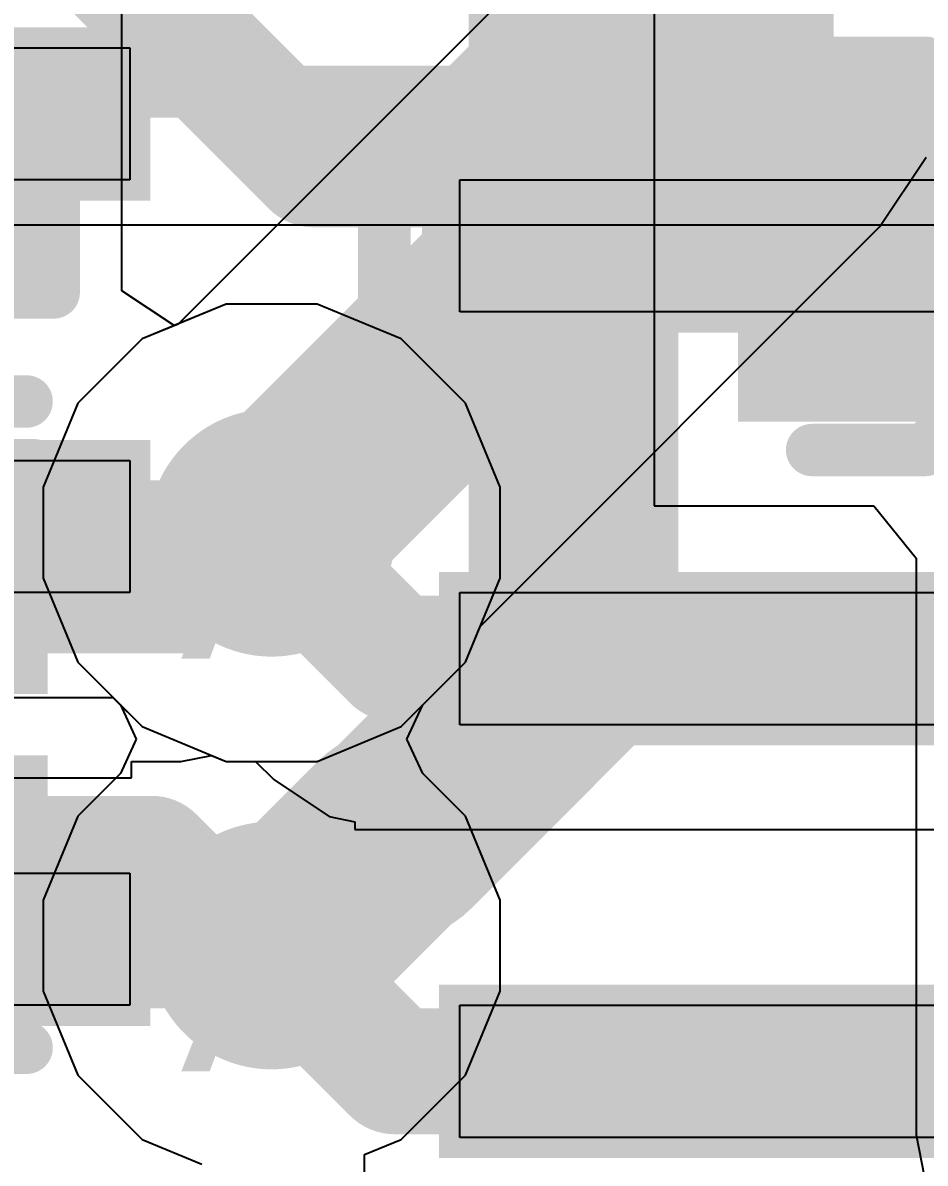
# Model space of a CAD drawing. Header units: inches. Extents: x 0 to 5271, y 0 to 5417.
# Drawn here: x 2.516 to 4.703, y 47.649 to 50.412 of the extents above; entities that cross this region are included whole.
import ezdxf

# ---------------------------------------------------------------- set-up
doc = ezdxf.new("R2010")
doc.units = ezdxf.units.IN
for name, color, linetype in [('Bottom Layer', 5, 'Continuous'), ('Bottom Overlay', 54, 'Continuous'), ('Bottom Paste', 16, 'Continuous'), ('Bottom Solder', 6, 'Continuous'), ('Drill Drawing', 1, 'Continuous'), ('L2_GND1', 16, 'Continuous'), ('L3_SIG1', 76, 'Continuous'), ('L4_PWR', 90, 'Continuous'), ('L5_GND2', 156, 'Continuous'), ('L6_SIG2', 130, 'Continuous'), ('L7_GND3', 216, 'Continuous'), ('Top Layer', 1, 'Continuous'), ('Top Paste', 8, 'Continuous'), ('Top Solder', 216, 'Continuous'), ('Via Holes', 16, 'Continuous')]:
    doc.layers.add(name, color=color, linetype=linetype)
doc.styles.add('Arial', font='', dxfattribs={"height": 0.2})
doc.styles.get('Arial').set_extended_font_data('Arial')

# ---------------------------------------------------------------- blocks, each defined once
blk = doc.blocks.new('C___0402_B_83')
at = {"layer": 'Bottom Layer'}
for points in [[(-0.2413, 0.3175), (-0.2413, -0.3175), (-0.6985, -0.3175), (-0.6985, 0.3175)], [(0.6985, 0.3175), (0.6985, -0.3175), (0.2413, -0.3175), (0.2413, 0.3175)]]:
    blk.add_hatch(color=5, dxfattribs=at).paths.add_polyline_path(points)
at = {"layer": 'Bottom Paste'}
for points in [[(-0.2413, 0.3175), (-0.2413, -0.3175), (-0.6985, -0.3175), (-0.6985, 0.3175)], [(0.6985, 0.3175), (0.6985, -0.3175), (0.2413, -0.3175), (0.2413, 0.3175)]]:
    blk.add_hatch(color=16, dxfattribs=at).paths.add_polyline_path(points)
at = {"layer": 'Bottom Solder'}
for points in [[(-0.1813, 0.3775), (-0.1813, -0.3775), (-0.7585, -0.3775), (-0.7585, 0.3775)], [(0.7585, 0.3775), (0.7585, -0.3775), (0.1813, -0.3775), (0.1813, 0.3775)]]:
    blk.add_hatch(color=6, dxfattribs=at).paths.add_polyline_path(points)
at = {"layer": 'Bottom Overlay'}
for points in [[(-0.7874, -0.4064, 0.127, 0.127, 0), (-0.7874, 0.4064, 0.127, 0.127, 0)], [(-0.2794, 0.4064, 0.127, 0.127, 0), (-0.7874, 0.4064, 0.127, 0.127, 0)], [(0.7874, 0.4064, 0.127, 0.127, 0), (0.2794, 0.4064, 0.127, 0.127, 0)], [(0.7874, -0.4064, 0.127, 0.127, 0), (0.7874, 0.4064, 0.127, 0.127, 0)], [(-0.2794, -0.4064, 0.127, 0.127, 0), (-0.7874, -0.4064, 0.127, 0.127, 0)], [(0.7874, -0.4064, 0.127, 0.127, 0), (0.2794, -0.4064, 0.127, 0.127, 0)]]:
    blk.add_lwpolyline(points, format="xyseb", dxfattribs=at)
for points in [[(-0.8192, 0.4064, 0.0635, 0.0635, 1), (-0.7557, 0.4064, 0.0635, 0.0635, 1)], [(-0.8192, 0.4064, 0.0635, 0.0635, 1), (-0.7557, 0.4064, 0.0635, 0.0635, 1)], [(-0.3112, 0.4064, 0.0635, 0.0635, 1), (-0.2477, 0.4064, 0.0635, 0.0635, 1)], [(0.2476, 0.4064, 0.0635, 0.0635, 1), (0.3111, 0.4064, 0.0635, 0.0635, 1)], [(0.7556, 0.4064, 0.0635, 0.0635, 1), (0.8191, 0.4064, 0.0635, 0.0635, 1)], [(0.7556, 0.4064, 0.0635, 0.0635, 1), (0.8191, 0.4064, 0.0635, 0.0635, 1)], [(-0.8192, -0.4064, 0.0635, 0.0635, 1), (-0.7557, -0.4064, 0.0635, 0.0635, 1)], [(-0.8192, -0.4064, 0.0635, 0.0635, 1), (-0.7557, -0.4064, 0.0635, 0.0635, 1)], [(-0.3112, -0.4064, 0.0635, 0.0635, 1), (-0.2477, -0.4064, 0.0635, 0.0635, 1)], [(0.2476, -0.4064, 0.0635, 0.0635, 1), (0.3111, -0.4064, 0.0635, 0.0635, 1)], [(0.7556, -0.4064, 0.0635, 0.0635, 1), (0.8191, -0.4064, 0.0635, 0.0635, 1)], [(0.7556, -0.4064, 0.0635, 0.0635, 1), (0.8191, -0.4064, 0.0635, 0.0635, 1)]]:
    blk.add_lwpolyline(points, format="xyseb", close=True, dxfattribs=at)
blk = doc.blocks.new('DFN1006_2L__B__D____________B_97')
at = {"layer": 'Bottom Layer'}
for points in [[(-0.525, 0.35), (-0.125, 0.35), (-0.125, -0.35), (-0.525, -0.35)], [(0.125, 0.35), (0.525, 0.35), (0.525, -0.35), (0.125, -0.35)]]:
    blk.add_hatch(color=5, dxfattribs=at).paths.add_polyline_path(points)
at = {"layer": 'Bottom Paste'}
for points in [[(-0.525, 0.35), (-0.125, 0.35), (-0.125, -0.35), (-0.525, -0.35)], [(0.125, 0.35), (0.525, 0.35), (0.525, -0.35), (0.125, -0.35)]]:
    blk.add_hatch(color=16, dxfattribs=at).paths.add_polyline_path(points)
at = {"layer": 'Bottom Solder'}
for points in [[(-0.5758, 0.4008), (-0.0742, 0.4008), (-0.0742, -0.4008), (-0.5758, -0.4008)], [(0.0742, 0.4008), (0.5758, 0.4008), (0.5758, -0.4008), (0.0742, -0.4008)]]:
    blk.add_hatch(color=6, dxfattribs=at).paths.add_polyline_path(points)
at = {"layer": 'Bottom Overlay'}
for points in [[(-0.5283, 0.4691, 0.127, 0.127, 0), (-0.6284, 0.3691, 0.127, 0.127, 0)], [(-0.5283, 0.4691, 0.127, 0.127, 0), (-0.254, 0.4691, 0.127, 0.127, 0)], [(0.254, 0.4691, 0.127, 0.127, 0), (0.5283, 0.4691, 0.127, 0.127, 0)], [(0.5283, 0.4691, 0.127, 0.127, 0), (0.6283, 0.3691, 0.127, 0.127, 0)], [(-0.7829, 0.41, 0.127, 0.127, 0), (-0.7829, -0.3501, 0.127, 0.127, 0)], [(0.783, 0.41, 0.127, 0.127, 0), (0.783, -0.3501, 0.127, 0.127, 0)], [(-0.6284, 0.3691, 0.127, 0.127, 0), (-0.6284, -0.3692, 0.127, 0.127, 0)], [(0.6283, 0.3691, 0.127, 0.127, 0), (0.6283, -0.3692, 0.127, 0.127, 0)], [(-0.6284, -0.3692, 0.127, 0.127, 0), (-0.5283, -0.4692, 0.127, 0.127, 0)], [(0.6283, -0.3692, 0.127, 0.127, 0), (0.5283, -0.4692, 0.127, 0.127, 0)], [(-0.5283, -0.4692, 0.127, 0.127, 0), (-0.4984, -0.4692, 0.127, 0.127, 0)], [(-0.4984, -0.4692, 0.127, 0.127, 0), (-0.254, -0.4692, 0.127, 0.127, 0)], [(0.254, -0.4692, 0.127, 0.127, 0), (0.4983, -0.4692, 0.127, 0.127, 0)], [(0.4983, -0.4692, 0.127, 0.127, 0), (0.5283, -0.4692, 0.127, 0.127, 0)]]:
    blk.add_lwpolyline(points, format="xyseb", dxfattribs=at)
for points in [[(-0.5601, 0.4691, 0.0635, 0.0635, 1), (-0.4966, 0.4691, 0.0635, 0.0635, 1)], [(-0.5601, 0.4691, 0.0635, 0.0635, 1), (-0.4966, 0.4691, 0.0635, 0.0635, 1)], [(-0.2858, 0.4691, 0.0635, 0.0635, 1), (-0.2223, 0.4691, 0.0635, 0.0635, 1)], [(0.2222, 0.4691, 0.0635, 0.0635, 1), (0.2857, 0.4691, 0.0635, 0.0635, 1)], [(0.4966, 0.4691, 0.0635, 0.0635, 1), (0.5601, 0.4691, 0.0635, 0.0635, 1)], [(0.4966, 0.4691, 0.0635, 0.0635, 1), (0.5601, 0.4691, 0.0635, 0.0635, 1)], [(-0.8147, 0.41, 0.0635, 0.0635, 1), (-0.7512, 0.41, 0.0635, 0.0635, 1)], [(0.7512, 0.41, 0.0635, 0.0635, 1), (0.8147, 0.41, 0.0635, 0.0635, 1)], [(-0.6601, 0.3691, 0.0635, 0.0635, 1), (-0.5966, 0.3691, 0.0635, 0.0635, 1)], [(-0.6601, 0.3691, 0.0635, 0.0635, 1), (-0.5966, 0.3691, 0.0635, 0.0635, 1)], [(0.5966, 0.3691, 0.0635, 0.0635, 1), (0.6601, 0.3691, 0.0635, 0.0635, 1)], [(0.5966, 0.3691, 0.0635, 0.0635, 1), (0.6601, 0.3691, 0.0635, 0.0635, 1)], [(-0.8147, -0.3501, 0.0635, 0.0635, 1), (-0.7512, -0.3501, 0.0635, 0.0635, 1)], [(0.7512, -0.3501, 0.0635, 0.0635, 1), (0.8147, -0.3501, 0.0635, 0.0635, 1)], [(-0.6601, -0.3692, 0.0635, 0.0635, 1), (-0.5966, -0.3692, 0.0635, 0.0635, 1)], [(-0.6601, -0.3692, 0.0635, 0.0635, 1), (-0.5966, -0.3692, 0.0635, 0.0635, 1)], [(0.5966, -0.3692, 0.0635, 0.0635, 1), (0.6601, -0.3692, 0.0635, 0.0635, 1)], [(0.5966, -0.3692, 0.0635, 0.0635, 1), (0.6601, -0.3692, 0.0635, 0.0635, 1)], [(-0.5601, -0.4692, 0.0635, 0.0635, 1), (-0.4966, -0.4692, 0.0635, 0.0635, 1)], [(-0.5601, -0.4692, 0.0635, 0.0635, 1), (-0.4966, -0.4692, 0.0635, 0.0635, 1)], [(-0.5301, -0.4692, 0.0635, 0.0635, 1), (-0.4666, -0.4692, 0.0635, 0.0635, 1)], [(-0.5301, -0.4692, 0.0635, 0.0635, 1), (-0.4666, -0.4692, 0.0635, 0.0635, 1)], [(-0.2858, -0.4692, 0.0635, 0.0635, 1), (-0.2223, -0.4692, 0.0635, 0.0635, 1)], [(0.2222, -0.4692, 0.0635, 0.0635, 1), (0.2857, -0.4692, 0.0635, 0.0635, 1)], [(0.4666, -0.4692, 0.0635, 0.0635, 1), (0.5301, -0.4692, 0.0635, 0.0635, 1)], [(0.4666, -0.4692, 0.0635, 0.0635, 1), (0.5301, -0.4692, 0.0635, 0.0635, 1)], [(0.4966, -0.4692, 0.0635, 0.0635, 1), (0.5601, -0.4692, 0.0635, 0.0635, 1)], [(0.4966, -0.4692, 0.0635, 0.0635, 1), (0.5601, -0.4692, 0.0635, 0.0635, 1)]]:
    blk.add_lwpolyline(points, format="xyseb", close=True, dxfattribs=at)
blk = doc.blocks.new('DFN1006_2L__B__D____________B_98')
at = {"layer": 'Bottom Layer'}
for points in [[(-0.525, 0.35), (-0.125, 0.35), (-0.125, -0.35), (-0.525, -0.35)], [(0.125, 0.35), (0.525, 0.35), (0.525, -0.35), (0.125, -0.35)]]:
    blk.add_hatch(color=5, dxfattribs=at).paths.add_polyline_path(points)
at = {"layer": 'Bottom Paste'}
for points in [[(-0.525, 0.35), (-0.125, 0.35), (-0.125, -0.35), (-0.525, -0.35)], [(0.125, 0.35), (0.525, 0.35), (0.525, -0.35), (0.125, -0.35)]]:
    blk.add_hatch(color=16, dxfattribs=at).paths.add_polyline_path(points)
at = {"layer": 'Bottom Solder'}
for points in [[(-0.5758, 0.4008), (-0.0742, 0.4008), (-0.0742, -0.4008), (-0.5758, -0.4008)], [(0.0742, 0.4008), (0.5758, 0.4008), (0.5758, -0.4008), (0.0742, -0.4008)]]:
    blk.add_hatch(color=6, dxfattribs=at).paths.add_polyline_path(points)
at = {"layer": 'Bottom Overlay'}
for points in [[(-0.5284, 0.4692, 0.127, 0.127, 0), (-0.6284, 0.3691, 0.127, 0.127, 0)], [(-0.254, 0.4692, 0.127, 0.127, 0), (-0.5284, 0.4692, 0.127, 0.127, 0)], [(0.5283, 0.4692, 0.127, 0.127, 0), (0.254, 0.4692, 0.127, 0.127, 0)], [(0.6283, 0.3691, 0.127, 0.127, 0), (0.5283, 0.4692, 0.127, 0.127, 0)], [(-0.783, 0.41, 0.127, 0.127, 0), (-0.783, -0.35, 0.127, 0.127, 0)], [(0.7829, 0.41, 0.127, 0.127, 0), (0.7829, -0.35, 0.127, 0.127, 0)], [(-0.6284, 0.3691, 0.127, 0.127, 0), (-0.6284, -0.3691, 0.127, 0.127, 0)], [(0.6283, 0.3691, 0.127, 0.127, 0), (0.6283, -0.3691, 0.127, 0.127, 0)], [(-0.5284, -0.4692, 0.127, 0.127, 0), (-0.6284, -0.3691, 0.127, 0.127, 0)], [(0.6283, -0.3691, 0.127, 0.127, 0), (0.5283, -0.4692, 0.127, 0.127, 0)], [(-0.4984, -0.4692, 0.127, 0.127, 0), (-0.5284, -0.4692, 0.127, 0.127, 0)], [(-0.254, -0.4692, 0.127, 0.127, 0), (-0.4984, -0.4692, 0.127, 0.127, 0)], [(0.4983, -0.4692, 0.127, 0.127, 0), (0.254, -0.4692, 0.127, 0.127, 0)], [(0.5283, -0.4692, 0.127, 0.127, 0), (0.4983, -0.4692, 0.127, 0.127, 0)]]:
    blk.add_lwpolyline(points, format="xyseb", dxfattribs=at)
for points in [[(-0.5601, 0.4692, 0.0635, 0.0635, 1), (-0.4966, 0.4692, 0.0635, 0.0635, 1)], [(-0.5601, 0.4692, 0.0635, 0.0635, 1), (-0.4966, 0.4692, 0.0635, 0.0635, 1)], [(-0.2858, 0.4692, 0.0635, 0.0635, 1), (-0.2223, 0.4692, 0.0635, 0.0635, 1)], [(0.2222, 0.4692, 0.0635, 0.0635, 1), (0.2857, 0.4692, 0.0635, 0.0635, 1)], [(0.4965, 0.4692, 0.0635, 0.0635, 1), (0.56, 0.4692, 0.0635, 0.0635, 1)], [(0.4965, 0.4692, 0.0635, 0.0635, 1), (0.56, 0.4692, 0.0635, 0.0635, 1)], [(-0.8147, 0.41, 0.0635, 0.0635, 1), (-0.7512, 0.41, 0.0635, 0.0635, 1)], [(0.7512, 0.41, 0.0635, 0.0635, 1), (0.8147, 0.41, 0.0635, 0.0635, 1)], [(-0.6601, 0.3691, 0.0635, 0.0635, 1), (-0.5966, 0.3691, 0.0635, 0.0635, 1)], [(-0.6601, 0.3691, 0.0635, 0.0635, 1), (-0.5966, 0.3691, 0.0635, 0.0635, 1)], [(0.5966, 0.3691, 0.0635, 0.0635, 1), (0.6601, 0.3691, 0.0635, 0.0635, 1)], [(0.5966, 0.3691, 0.0635, 0.0635, 1), (0.6601, 0.3691, 0.0635, 0.0635, 1)], [(-0.8147, -0.35, 0.0635, 0.0635, 1), (-0.7512, -0.35, 0.0635, 0.0635, 1)], [(0.7512, -0.35, 0.0635, 0.0635, 1), (0.8147, -0.35, 0.0635, 0.0635, 1)], [(-0.6601, -0.3691, 0.0635, 0.0635, 1), (-0.5966, -0.3691, 0.0635, 0.0635, 1)], [(-0.6601, -0.3691, 0.0635, 0.0635, 1), (-0.5966, -0.3691, 0.0635, 0.0635, 1)], [(0.5966, -0.3691, 0.0635, 0.0635, 1), (0.6601, -0.3691, 0.0635, 0.0635, 1)], [(0.5966, -0.3691, 0.0635, 0.0635, 1), (0.6601, -0.3691, 0.0635, 0.0635, 1)], [(-0.5601, -0.4692, 0.0635, 0.0635, 1), (-0.4966, -0.4692, 0.0635, 0.0635, 1)], [(-0.5601, -0.4692, 0.0635, 0.0635, 1), (-0.4966, -0.4692, 0.0635, 0.0635, 1)], [(-0.5301, -0.4692, 0.0635, 0.0635, 1), (-0.4666, -0.4692, 0.0635, 0.0635, 1)], [(-0.5301, -0.4692, 0.0635, 0.0635, 1), (-0.4666, -0.4692, 0.0635, 0.0635, 1)], [(-0.2858, -0.4692, 0.0635, 0.0635, 1), (-0.2223, -0.4692, 0.0635, 0.0635, 1)], [(0.2222, -0.4692, 0.0635, 0.0635, 1), (0.2857, -0.4692, 0.0635, 0.0635, 1)], [(0.4666, -0.4692, 0.0635, 0.0635, 1), (0.5301, -0.4692, 0.0635, 0.0635, 1)], [(0.4666, -0.4692, 0.0635, 0.0635, 1), (0.5301, -0.4692, 0.0635, 0.0635, 1)], [(0.4965, -0.4692, 0.0635, 0.0635, 1), (0.56, -0.4692, 0.0635, 0.0635, 1)], [(0.4965, -0.4692, 0.0635, 0.0635, 1), (0.56, -0.4692, 0.0635, 0.0635, 1)]]:
    blk.add_lwpolyline(points, format="xyseb", close=True, dxfattribs=at)
blk = doc.blocks.new('TYPE_C_31_D_07_150')
at = {"layer": 'Top Layer'}
for points in [[(-1.6, 3.3199), (-0.4, 3.3199), (-0.4, 3), (-1.6, 3)], [(0.4, 3), (1.6, 3), (1.6, 2.68), (0.4, 2.68)], [(-1.6, 2.3199), (-0.4, 2.3199), (-0.4, 2), (-1.6, 2)], [(0.4, 2), (1.6, 2), (1.6, 1.68), (0.4, 1.68)], [(-1.6, 1.3199), (-0.4, 1.3199), (-0.4, 1), (-1.6, 1)], [(0.4, 1), (1.6, 1), (1.6, 0.68), (0.4, 0.68)]]:
    blk.add_hatch(color=1, dxfattribs=at).paths.add_polyline_path(points)
at = {"layer": 'Top Solder'}
for points in [[(-1.65, 3.37), (-0.35, 3.37), (-0.35, 2.9499), (-1.65, 2.9499)], [(0.35, 3.05), (1.65, 3.05), (1.65, 2.63), (0.35, 2.63)], [(-1.65, 2.37), (-0.35, 2.37), (-0.35, 1.9499), (-1.65, 1.9499)], [(0.35, 2.05), (1.65, 2.05), (1.65, 1.63), (0.35, 1.63)], [(-1.65, 1.37), (-0.35, 1.37), (-0.35, 0.9499), (-1.65, 0.9499)], [(0.35, 1.05), (1.65, 1.05), (1.65, 0.63), (0.35, 0.63)]]:
    blk.add_hatch(color=216, dxfattribs=at).paths.add_polyline_path(points)
at = {"layer": 'Top Paste'}
for p, q in [((-1.6, 3.32), (-0.4, 3.32)), ((-0.4, 3.32), (-0.4, 3)), ((-0.4, 3), (-1.6, 3)), ((0.4, 2.68), (0.4, 3)), ((0.4, 3), (1.6, 3)), ((1.6, 2.68), (0.4, 2.68)), ((-1.6, 2.32), (-0.4, 2.32)), ((-0.4, 2.32), (-0.4, 2)), ((-0.4, 2), (-1.6, 2)), ((0.4, 1.68), (0.4, 2)), ((0.4, 2), (1.6, 2)), ((1.6, 1.68), (0.4, 1.68)), ((-1.6, 1.32), (-0.4, 1.32)), ((-0.4, 1.32), (-0.4, 1)), ((-0.4, 1), (-1.6, 1)), ((0.4, 0.68), (0.4, 1)), ((0.4, 1), (1.6, 1)), ((1.6, 0.68), (0.4, 0.68))]:
    blk.add_line(p, q, dxfattribs=at)

msp = doc.modelspace()

# ---------------------------------------------------------------- hatches: boundary and pattern name
at = {"layer": 'Bottom Layer'}
h = msp.add_hatch(color=5, dxfattribs=at)
edge = h.paths.add_edge_path()
edge.add_arc((3.1189, 49.1762), 0.3, 0, 360)
h = msp.add_hatch(color=5, dxfattribs=at)
edge = h.paths.add_edge_path()
edge.add_arc((3.1189, 48.1762), 0.3, 0, 360)
at = {"layer": 'L2_GND1'}
h = msp.add_hatch(color=16, dxfattribs=at)
edge = h.paths.add_edge_path()
edge.add_arc((3.1189, 49.1762), 0.3, 0, 360)
h = msp.add_hatch(color=16, dxfattribs=at)
edge = h.paths.add_edge_path()
edge.add_arc((3.1189, 48.1762), 0.3, 0, 360)
at = {"layer": 'L3_SIG1'}
h = msp.add_hatch(color=76, dxfattribs=at)
edge = h.paths.add_edge_path()
edge.add_arc((3.1189, 49.1762), 0.3, 0, 360)
h = msp.add_hatch(color=76, dxfattribs=at)
edge = h.paths.add_edge_path()
edge.add_arc((3.1189, 48.1762), 0.3, 0, 360)
at = {"layer": 'L4_PWR'}
h = msp.add_hatch(color=90, dxfattribs=at)
edge = h.paths.add_edge_path()
edge.add_arc((3.1189, 49.1762), 0.3, 0, 360)
h = msp.add_hatch(color=90, dxfattribs=at)
edge = h.paths.add_edge_path()
edge.add_arc((3.1189, 48.1762), 0.3, 0, 360)
at = {"layer": 'L5_GND2'}
h = msp.add_hatch(color=156, dxfattribs=at)
edge = h.paths.add_edge_path()
edge.add_arc((3.1189, 49.1762), 0.3, 0, 360)
h = msp.add_hatch(color=156, dxfattribs=at)
edge = h.paths.add_edge_path()
edge.add_arc((3.1189, 48.1762), 0.3, 0, 360)
at = {"layer": 'L6_SIG2'}
h = msp.add_hatch(color=130, dxfattribs=at)
edge = h.paths.add_edge_path()
edge.add_arc((3.1189, 49.1762), 0.3, 0, 360)
h = msp.add_hatch(color=130, dxfattribs=at)
edge = h.paths.add_edge_path()
edge.add_arc((3.1189, 48.1762), 0.3, 0, 360)
at = {"layer": 'L7_GND3'}
h = msp.add_hatch(color=216, dxfattribs=at)
edge = h.paths.add_edge_path()
edge.add_arc((3.1189, 49.1762), 0.3, 0, 360)
h = msp.add_hatch(color=216, dxfattribs=at)
edge = h.paths.add_edge_path()
edge.add_arc((3.1189, 48.1762), 0.3, 0, 360)
at = {"layer": 'Top Layer'}
h = msp.add_hatch(color=1, dxfattribs=at)
edge = h.paths.add_edge_path()
edge.add_arc((3.1189, 49.1762), 0.3, 0, 360)
h = msp.add_hatch(color=1, dxfattribs=at)
edge = h.paths.add_edge_path()
edge.add_arc((3.1189, 48.1762), 0.3, 0, 360)
at = {"layer": 'Via Holes'}
h = msp.add_hatch(color=7, dxfattribs=at)
edge = h.paths.add_edge_path()
edge.add_arc((3.1189, 49.1762), 0.15, 0, 360)
h = msp.add_hatch(color=7, dxfattribs=at)
edge = h.paths.add_edge_path()
edge.add_arc((3.1189, 48.1762), 0.15, 0, 360)

# ---------------------------------------------------------------- linework, layer by layer
at = {"layer": 'Bottom Layer'}
for p, q in [((4.046, 51.5591), (4.046, 50.3511)), ((2.7559, 49.7626), (2.7559, 50.5587)), ((4.046, 50.3511), (4.046, 49.2419)), ((2.8829, 49.6781), (2.7559, 49.7626)), ((3.0087, 49.7302), (2.8829, 49.6781)), ((3.2291, 49.7302), (3.0087, 49.7302)), ((3.4327, 49.6458), (3.2291, 49.7302)), ((3.5885, 49.49), (3.4327, 49.6458)), ((3.6729, 49.2864), (3.5885, 49.49)), ((3.6729, 49.066), (3.6729, 49.2864)), ((4.046, 49.2419), (4.5789, 49.2419)), ((4.5789, 49.2419), (4.6811, 49.1149)), ((4.6811, 49.1149), (4.6809, 49.1139)), ((4.6809, 49.1139), (4.6809, 47.7176)), ((3.5885, 48.8624), (3.6729, 49.066)), ((3.4327, 48.7065), (3.5885, 48.8624)), ((3.2291, 48.6222), (3.4327, 48.7065)), ((2.8992, 48.622), (2.9734, 48.6368)), ((2.9734, 48.6368), (3.0087, 48.6222)), ((2.779, 48.5824), (2.779, 48.622)), ((2.779, 48.622), (2.8992, 48.622)), ((3.0087, 48.6222), (3.2291, 48.6222)), ((1.6055, 48.5824), (2.779, 48.5824)), ((4.6809, 47.7176), (4.7006, 47.6185))]:
    msp.add_line(p, q, dxfattribs=at)
for points in [[(3.8507, 48.8731, 0.508, 0.508, 0), (3.8507, 51.7107, 0.508, 0.508, 0)], [(2.2733, 51.0159, 0.3048, 0.3048, 0), (3.2203, 50.0689, 0.3048, 0.3048, 0)], [(4.5, 49.8459, 0.1608, 0.1608, 0), (4.8816, 50.2275, 0.1608, 0.1608, 0)], [(3.2203, 50.0689, 0.3048, 0.3048, 0), (3.8024, 50.0689, 0.3048, 0.3048, 0)], [(3.8024, 50.0689, 0.3048, 0.3048, 0), (3.85, 50.0213, 0.3048, 0.3048, 0)], [(3.85, 49.8713, 0.3048, 0.3048, 0), (3.85, 50.0213, 0.3048, 0.3048, 0)], [(2.8992, 49.0364, 0.3048, 0.3048, 0), (3.039, 49.1762, 0.3048, 0.3048, 0)], [(3.039, 49.1762, 0.3048, 0.3048, 0), (3.1189, 49.1762, 0.3048, 0.3048, 0)], [(2.1797, 49.0364, 0.3048, 0.3048, 0), (2.8992, 49.0364, 0.3048, 0.3048, 0)], [(3.422, 48.4444, 0.508, 0.508, 0), (3.8507, 48.8731, 0.508, 0.508, 0)], [(3.1438, 48.1762, 0.508, 0.508, 0), (3.412, 48.4444, 0.508, 0.508, 0)], [(3.412, 48.4444, 0.508, 0.508, 0), (3.422, 48.4444, 0.508, 0.508, 0)], [(2.175, 48.3864, 0.3048, 0.3048, 0), (2.8288, 48.3864, 0.3048, 0.3048, 0)], [(2.8288, 48.3864, 0.3048, 0.3048, 0), (3.039, 48.1762, 0.3048, 0.3048, 0)], [(3.1189, 48.1762, 0.508, 0.508, 0), (3.1438, 48.1762, 0.508, 0.508, 0)], [(3.039, 48.1762, 0.3048, 0.3048, 0), (3.1189, 48.1762, 0.3048, 0.3048, 0)]]:
    msp.add_lwpolyline(points, format="xyseb", dxfattribs=at)
for points in [[(3.1441, 50.0689, 0.1524, 0.1524, 1), (3.2965, 50.0689, 0.1524, 0.1524, 1)], [(3.1441, 50.0689, 0.1524, 0.1524, 1), (3.2965, 50.0689, 0.1524, 0.1524, 1)], [(3.7262, 50.0689, 0.1524, 0.1524, 1), (3.8786, 50.0689, 0.1524, 0.1524, 1)], [(3.7262, 50.0689, 0.1524, 0.1524, 1), (3.8786, 50.0689, 0.1524, 0.1524, 1)], [(3.7738, 50.0213, 0.1524, 0.1524, 1), (3.9262, 50.0213, 0.1524, 0.1524, 1)], [(3.7738, 50.0213, 0.1524, 0.1524, 1), (3.9262, 50.0213, 0.1524, 0.1524, 1)], [(3.7738, 49.8713, 0.1524, 0.1524, 1), (3.9262, 49.8713, 0.1524, 0.1524, 1)], [(4.4598, 49.8459, 0.0804, 0.0804, 1), (4.5402, 49.8459, 0.0804, 0.0804, 1)], [(2.9628, 49.1762, 0.1524, 0.1524, 1), (3.1152, 49.1762, 0.1524, 0.1524, 1)], [(2.9628, 49.1762, 0.1524, 0.1524, 1), (3.1152, 49.1762, 0.1524, 0.1524, 1)], [(3.0427, 49.1762, 0.1524, 0.1524, 1), (3.1951, 49.1762, 0.1524, 0.1524, 1)], [(2.823, 49.0364, 0.1524, 0.1524, 1), (2.9754, 49.0364, 0.1524, 0.1524, 1)], [(2.823, 49.0364, 0.1524, 0.1524, 1), (2.9754, 49.0364, 0.1524, 0.1524, 1)], [(3.7237, 48.8731, 0.254, 0.254, 1), (3.9777, 48.8731, 0.254, 0.254, 1)], [(3.7237, 48.8731, 0.254, 0.254, 1), (3.9777, 48.8731, 0.254, 0.254, 1)], [(3.285, 48.4444, 0.254, 0.254, 1), (3.539, 48.4444, 0.254, 0.254, 1)], [(3.285, 48.4444, 0.254, 0.254, 1), (3.539, 48.4444, 0.254, 0.254, 1)], [(3.295, 48.4444, 0.254, 0.254, 1), (3.549, 48.4444, 0.254, 0.254, 1)], [(3.295, 48.4444, 0.254, 0.254, 1), (3.549, 48.4444, 0.254, 0.254, 1)], [(2.7526, 48.3864, 0.1524, 0.1524, 1), (2.905, 48.3864, 0.1524, 0.1524, 1)], [(2.7526, 48.3864, 0.1524, 0.1524, 1), (2.905, 48.3864, 0.1524, 0.1524, 1)], [(2.9919, 48.1762, 0.254, 0.254, 1), (3.2459, 48.1762, 0.254, 0.254, 1)], [(3.0168, 48.1762, 0.254, 0.254, 1), (3.2708, 48.1762, 0.254, 0.254, 1)], [(3.0168, 48.1762, 0.254, 0.254, 1), (3.2708, 48.1762, 0.254, 0.254, 1)], [(2.9628, 48.1762, 0.1524, 0.1524, 1), (3.1152, 48.1762, 0.1524, 0.1524, 1)], [(2.9628, 48.1762, 0.1524, 0.1524, 1), (3.1152, 48.1762, 0.1524, 0.1524, 1)], [(3.0427, 48.1762, 0.1524, 0.1524, 1), (3.1951, 48.1762, 0.1524, 0.1524, 1)]]:
    msp.add_lwpolyline(points, format="xyseb", close=True, dxfattribs=at)
at = {"layer": 'L2_GND1'}
for p, q in [((3.0087, 49.7302), (2.805, 49.6458)), ((3.2291, 49.7302), (3.0087, 49.7302)), ((3.4327, 49.6458), (3.2291, 49.7302)), ((2.805, 49.6458), (2.6492, 49.49)), ((3.5885, 49.49), (3.4327, 49.6458)), ((2.6492, 49.49), (2.5649, 49.2864)), ((3.6729, 49.2864), (3.5885, 49.49)), ((2.5649, 49.2864), (2.5649, 49.066)), ((3.6729, 49.066), (3.6729, 49.2864)), ((2.5649, 49.066), (2.6492, 48.8624)), ((3.5885, 48.8624), (3.6729, 49.066)), ((2.6492, 48.8624), (2.7524, 48.7592)), ((3.4853, 48.7592), (3.5885, 48.8624)), ((2.7524, 48.7592), (2.791, 48.6762)), ((3.4468, 48.6762), (3.4853, 48.7592)), ((2.791, 48.6762), (2.7524, 48.5932)), ((3.4853, 48.5932), (3.4468, 48.6762)), ((2.7524, 48.5932), (2.6492, 48.49)), ((3.5885, 48.49), (3.4853, 48.5932)), ((2.6492, 48.49), (2.5649, 48.2864)), ((3.6729, 48.2864), (3.5885, 48.49)), ((2.5649, 48.2864), (2.5649, 48.066)), ((3.6729, 48.066), (3.6729, 48.2864)), ((2.5649, 48.066), (2.6492, 47.8624)), ((3.5885, 47.8624), (3.6729, 48.066)), ((2.6492, 47.8624), (2.805, 47.7065)), ((3.4327, 47.7065), (3.5885, 47.8624)), ((2.805, 47.7065), (2.9494, 47.6467)), ((3.3443, 47.6699), (3.4327, 47.7065)), ((3.3443, 47.5325), (3.3443, 47.6699))]:
    msp.add_line(p, q, dxfattribs=at)
at = {"layer": 'L3_SIG1'}
for p, q in [((2.202, 49.9221), (4.951, 49.9221)), ((3.0087, 49.7302), (2.805, 49.6458)), ((3.2291, 49.7302), (3.0087, 49.7302)), ((3.4327, 49.6458), (3.2291, 49.7302)), ((2.805, 49.6458), (2.6492, 49.49)), ((3.5885, 49.49), (3.4327, 49.6458)), ((2.6492, 49.49), (2.5649, 49.2864)), ((3.6729, 49.2864), (3.5885, 49.49)), ((2.5649, 49.2864), (2.5649, 49.066)), ((3.6729, 49.066), (3.6729, 49.2864)), ((2.5649, 49.066), (2.6492, 48.8624)), ((3.5885, 48.8624), (3.6729, 49.066)), ((2.6492, 48.8624), (2.805, 48.7065)), ((3.4327, 48.7065), (3.5885, 48.8624)), ((2.805, 48.7065), (3.0087, 48.6222)), ((3.2291, 48.6222), (3.4327, 48.7065)), ((3.0087, 48.6222), (3.2291, 48.6222))]:
    msp.add_line(p, q, dxfattribs=at)
for points in [[(2.202, 50.2451, 0.1256, 0.1256, 0), (3.7676, 50.2451, 0.1256, 0.1256, 0)], [(3.7676, 50.2451, 0.1256, 0.1256, 0), (5.2424, 50.2451, 0.1256, 0.1256, 0)]]:
    msp.add_lwpolyline(points, format="xyseb", dxfattribs=at)
msp.add_lwpolyline([(3.7362, 50.2451, 0.0628, 0.0628, 1), (3.799, 50.2451, 0.0628, 0.0628, 1)], format="xyseb", close=True, dxfattribs=at)
msp.add_lwpolyline([(3.7362, 50.2451, 0.0628, 0.0628, 1), (3.799, 50.2451, 0.0628, 0.0628, 1)], format="xyseb", close=True, dxfattribs=at)
at = {"layer": 'L4_PWR'}
for p, q in [((3.7092, 50.499), (2.8921, 49.6819)), ((4.5934, 49.9182), (4.7056, 50.0862)), ((3.6246, 48.9494), (4.5934, 49.9182)), ((2.8921, 49.6819), (2.805, 49.6458)), ((2.805, 49.6458), (2.6492, 49.49)), ((2.6492, 49.49), (2.5649, 49.2864)), ((2.5649, 49.2864), (2.5649, 49.066)), ((2.5649, 49.066), (2.6492, 48.8624)), ((3.5885, 48.8624), (3.6246, 48.9494)), ((2.6492, 48.8624), (2.7524, 48.7592)), ((3.4853, 48.7592), (3.5885, 48.8624)), ((2.7524, 48.7592), (2.791, 48.6762)), ((3.4468, 48.6762), (3.4853, 48.7592)), ((2.791, 48.6762), (2.7524, 48.5932)), ((3.4853, 48.5932), (3.4468, 48.6762)), ((2.7524, 48.5932), (2.6492, 48.49)), ((3.5885, 48.49), (3.4853, 48.5932)), ((2.6492, 48.49), (2.5649, 48.2864)), ((3.6729, 48.2864), (3.5885, 48.49)), ((2.5649, 48.2864), (2.5649, 48.066)), ((3.6729, 48.066), (3.6729, 48.2864)), ((2.5649, 48.066), (2.6492, 47.8624)), ((3.5885, 47.8624), (3.6729, 48.066)), ((2.6492, 47.8624), (2.805, 47.7065)), ((3.4327, 47.7065), (3.5885, 47.8624)), ((2.805, 47.7065), (2.9494, 47.6467)), ((3.3443, 47.6699), (3.4327, 47.7065)), ((3.3443, 47.5325), (3.3443, 47.6699))]:
    msp.add_line(p, q, dxfattribs=at)
for points in [[(4.2271, 50.2844, 0.508, 0.508, 0), (4.2271, 53.9857, 0.508, 0.508, 0)], [(3.1189, 49.1762, 0.508, 0.508, 0), (4.2271, 50.2844, 0.508, 0.508, 0)]]:
    msp.add_lwpolyline(points, format="xyseb", dxfattribs=at)
for points in [[(4.1001, 50.2844, 0.254, 0.254, 1), (4.3541, 50.2844, 0.254, 0.254, 1)], [(4.1001, 50.2844, 0.254, 0.254, 1), (4.3541, 50.2844, 0.254, 0.254, 1)], [(2.9919, 49.1762, 0.254, 0.254, 1), (3.2459, 49.1762, 0.254, 0.254, 1)]]:
    msp.add_lwpolyline(points, format="xyseb", close=True, dxfattribs=at)
at = {"layer": 'L5_GND2'}
for p, q in [((3.0087, 49.7302), (2.805, 49.6458)), ((3.2291, 49.7302), (3.0087, 49.7302)), ((3.4327, 49.6458), (3.2291, 49.7302)), ((2.805, 49.6458), (2.6492, 49.49)), ((3.5885, 49.49), (3.4327, 49.6458)), ((2.6492, 49.49), (2.5649, 49.2864)), ((3.6729, 49.2864), (3.5885, 49.49)), ((2.5649, 49.2864), (2.5649, 49.066)), ((3.6729, 49.066), (3.6729, 49.2864)), ((2.5649, 49.066), (2.6492, 48.8624)), ((3.5885, 48.8624), (3.6729, 49.066)), ((2.6492, 48.8624), (2.805, 48.7065)), ((3.4327, 48.7065), (3.5885, 48.8624)), ((2.805, 48.7065), (3.0087, 48.6222)), ((3.2291, 48.6222), (3.4327, 48.7065)), ((3.0087, 48.6222), (3.2291, 48.6222))]:
    msp.add_line(p, q, dxfattribs=at)
at = {"layer": 'L6_SIG2'}
for p, q in [((3.0087, 49.7302), (2.805, 49.6458)), ((3.2291, 49.7302), (3.0087, 49.7302)), ((3.4327, 49.6458), (3.2291, 49.7302)), ((2.805, 49.6458), (2.6492, 49.49)), ((3.5885, 49.49), (3.4327, 49.6458)), ((2.6492, 49.49), (2.5649, 49.2864)), ((3.6729, 49.2864), (3.5885, 49.49)), ((2.5649, 49.2864), (2.5649, 49.066)), ((3.6729, 49.066), (3.6729, 49.2864)), ((2.5649, 49.066), (2.6492, 48.8624)), ((3.5885, 48.8624), (3.6729, 49.066)), ((2.6492, 48.8624), (2.805, 48.7065)), ((3.4327, 48.7065), (3.5885, 48.8624)), ((2.805, 48.7065), (3.0087, 48.6222)), ((3.2291, 48.6222), (3.4327, 48.7065)), ((3.0087, 48.6222), (3.2291, 48.6222))]:
    msp.add_line(p, q, dxfattribs=at)
at = {"layer": 'L7_GND3'}
for p, q in [((3.0087, 49.7302), (2.805, 49.6458)), ((3.2291, 49.7302), (3.0087, 49.7302)), ((3.4327, 49.6458), (3.2291, 49.7302)), ((2.805, 49.6458), (2.6492, 49.49)), ((3.5885, 49.49), (3.4327, 49.6458)), ((2.6492, 49.49), (2.5649, 49.2864)), ((3.6729, 49.2864), (3.5885, 49.49)), ((2.5649, 49.2864), (2.5649, 49.066)), ((3.6729, 49.066), (3.6729, 49.2864)), ((2.5649, 49.066), (2.6492, 48.8624)), ((3.5885, 48.8624), (3.6729, 49.066)), ((2.6492, 48.8624), (2.805, 48.7065)), ((3.4327, 48.7065), (3.5885, 48.8624)), ((2.805, 48.7065), (3.0087, 48.6222)), ((3.2291, 48.6222), (3.4327, 48.7065)), ((3.0087, 48.6222), (3.2291, 48.6222))]:
    msp.add_line(p, q, dxfattribs=at)
at = {"layer": 'Top Layer'}
for p, q in [((1.6055, 48.7774), (2.7342, 48.7774)), ((2.7342, 48.7774), (2.805, 48.7065)), ((2.805, 48.7065), (3.0087, 48.6222)), ((3.0087, 48.6222), (3.0801, 48.6222)), ((3.0801, 48.6222), (3.1239, 48.5784)), ((3.1239, 48.5784), (3.2583, 48.4886)), ((3.2583, 48.4886), (3.321, 48.4761)), ((3.321, 48.4761), (3.321, 48.4574)), ((3.321, 48.4574), (3.415, 48.4574)), ((3.415, 48.4574), (3.4169, 48.457)), ((3.4169, 48.457), (4.175, 48.457)), ((4.175, 48.457), (4.1768, 48.4574)), ((4.1768, 48.4574), (4.7445, 48.4574))]:
    msp.add_line(p, q, dxfattribs=at)
for points in [[(4.175, 49.8714, 0.1608, 0.1608, 0), (4.5311, 50.2275, 0.1608, 0.1608, 0)], [(4.5311, 50.2275, 0.1608, 0.1608, 0), (5.26, 50.2275, 0.1608, 0.1608, 0)], [(3.1121, 49.1762, 0.3048, 0.3048, 0), (3.4169, 48.8714, 0.3048, 0.3048, 0)], [(2.1902, 49.1762, 0.254, 0.254, 0), (3.1121, 49.1762, 0.254, 0.254, 0)], [(3.1121, 49.1762, 0.254, 0.254, 0), (3.1189, 49.1762, 0.254, 0.254, 0)], [(3.4169, 48.8714, 0.3048, 0.3048, 0), (4.175, 48.8714, 0.3048, 0.3048, 0)], [(2.1902, 48.1762, 0.3048, 0.3048, 0), (3.1121, 48.1762, 0.3048, 0.3048, 0)], [(3.1121, 48.1762, 0.3048, 0.3048, 0), (3.4169, 47.8714, 0.3048, 0.3048, 0)], [(3.1121, 48.1762, 0.254, 0.254, 0), (3.1189, 48.1762, 0.254, 0.254, 0)], [(3.4169, 47.8714, 0.3048, 0.3048, 0), (4.175, 47.8714, 0.3048, 0.3048, 0)]]:
    msp.add_lwpolyline(points, format="xyseb", dxfattribs=at)
for points in [[(4.4909, 50.2275, 0.0804, 0.0804, 1), (4.5713, 50.2275, 0.0804, 0.0804, 1)], [(4.4909, 50.2275, 0.0804, 0.0804, 1), (4.5713, 50.2275, 0.0804, 0.0804, 1)], [(4.1348, 49.8714, 0.0804, 0.0804, 1), (4.2152, 49.8714, 0.0804, 0.0804, 1)], [(3.0359, 49.1762, 0.1524, 0.1524, 1), (3.1883, 49.1762, 0.1524, 0.1524, 1)], [(3.0486, 49.1762, 0.127, 0.127, 1), (3.1756, 49.1762, 0.127, 0.127, 1)], [(3.0486, 49.1762, 0.127, 0.127, 1), (3.1756, 49.1762, 0.127, 0.127, 1)], [(3.0554, 49.1762, 0.127, 0.127, 1), (3.1824, 49.1762, 0.127, 0.127, 1)], [(3.3407, 48.8714, 0.1524, 0.1524, 1), (3.4931, 48.8714, 0.1524, 0.1524, 1)], [(3.3407, 48.8714, 0.1524, 0.1524, 1), (3.4931, 48.8714, 0.1524, 0.1524, 1)], [(4.0988, 48.8714, 0.1524, 0.1524, 1), (4.2512, 48.8714, 0.1524, 0.1524, 1)], [(3.0359, 48.1762, 0.1524, 0.1524, 1), (3.1883, 48.1762, 0.1524, 0.1524, 1)], [(3.0359, 48.1762, 0.1524, 0.1524, 1), (3.1883, 48.1762, 0.1524, 0.1524, 1)], [(3.0486, 48.1762, 0.127, 0.127, 1), (3.1756, 48.1762, 0.127, 0.127, 1)], [(3.0554, 48.1762, 0.127, 0.127, 1), (3.1824, 48.1762, 0.127, 0.127, 1)], [(3.3407, 47.8714, 0.1524, 0.1524, 1), (3.4931, 47.8714, 0.1524, 0.1524, 1)], [(3.3407, 47.8714, 0.1524, 0.1524, 1), (3.4931, 47.8714, 0.1524, 0.1524, 1)], [(4.0988, 47.8714, 0.1524, 0.1524, 1), (4.2512, 47.8714, 0.1524, 0.1524, 1)]]:
    msp.add_lwpolyline(points, format="xyseb", close=True, dxfattribs=at)

# ---------------------------------------------------------------- block references
for name, p, rotation in [('TYPE_C_31_D_07_150', (3.175, 51.0313), 180), ('C___0402_B_83', (2.1844, 50.546), 270), ('DFN1006_2L__B__D____________B_98', (4.175, 49.846), 180), ('DFN1006_2L__B__D____________B_97', (2.175, 48.7114), 90)]:
    msp.add_blockref(name, p, dxfattribs=dict(rotation=rotation))

# ---------------------------------------------------------------- texts
at = {"layer": 'Drill Drawing', "style": 'Arial'}
for p in [(2.8988, 48.8715), (2.8988, 47.8715)]:
    msp.add_text('A', height=0.508, dxfattribs=at).set_placement(p)

doc.saveas('drawing.dxf')
